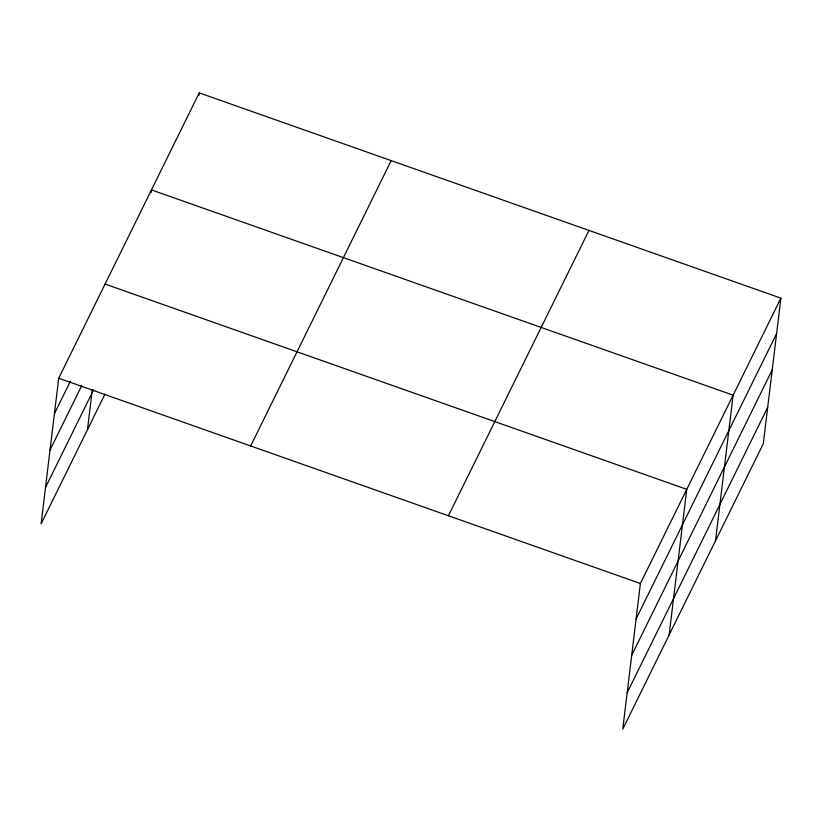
<?xml version="1.0" encoding="UTF-8"?>
<svg xmlns="http://www.w3.org/2000/svg" width="822" height="822" viewBox="0 0 822 822"><rect width="100%" height="100%" fill="white"/><g stroke="black" fill="none" stroke-linecap="round" stroke-linejoin="round"><path stroke-width="1.23" d="M780.9 298.15L640.389 583.507L622.768 729.124L763.278 443.767L780.9 298.15L199.232 92.876L58.722 378.233L41.1 523.85L105 394.087M87.471 429.68L92.321 389.577M151.156 192.43L151.464 189.903L733.121 395.166L715.5 540.794M198.934 95.414L199.232 92.876M669.129 634.954L686.75 489.337L105.093 284.063M54.437 413.661L70.271 381.511M50.029 450.024L81.697 385.713M45.498 487.487L93.564 389.875M250.669 445.966L391.19 160.619M448.432 515.764L588.953 230.407M636.094 618.935L776.615 333.588M631.697 655.298L772.207 369.941M627.165 692.761L767.676 407.404M58.722 378.233L640.389 583.507"/></g></svg>
